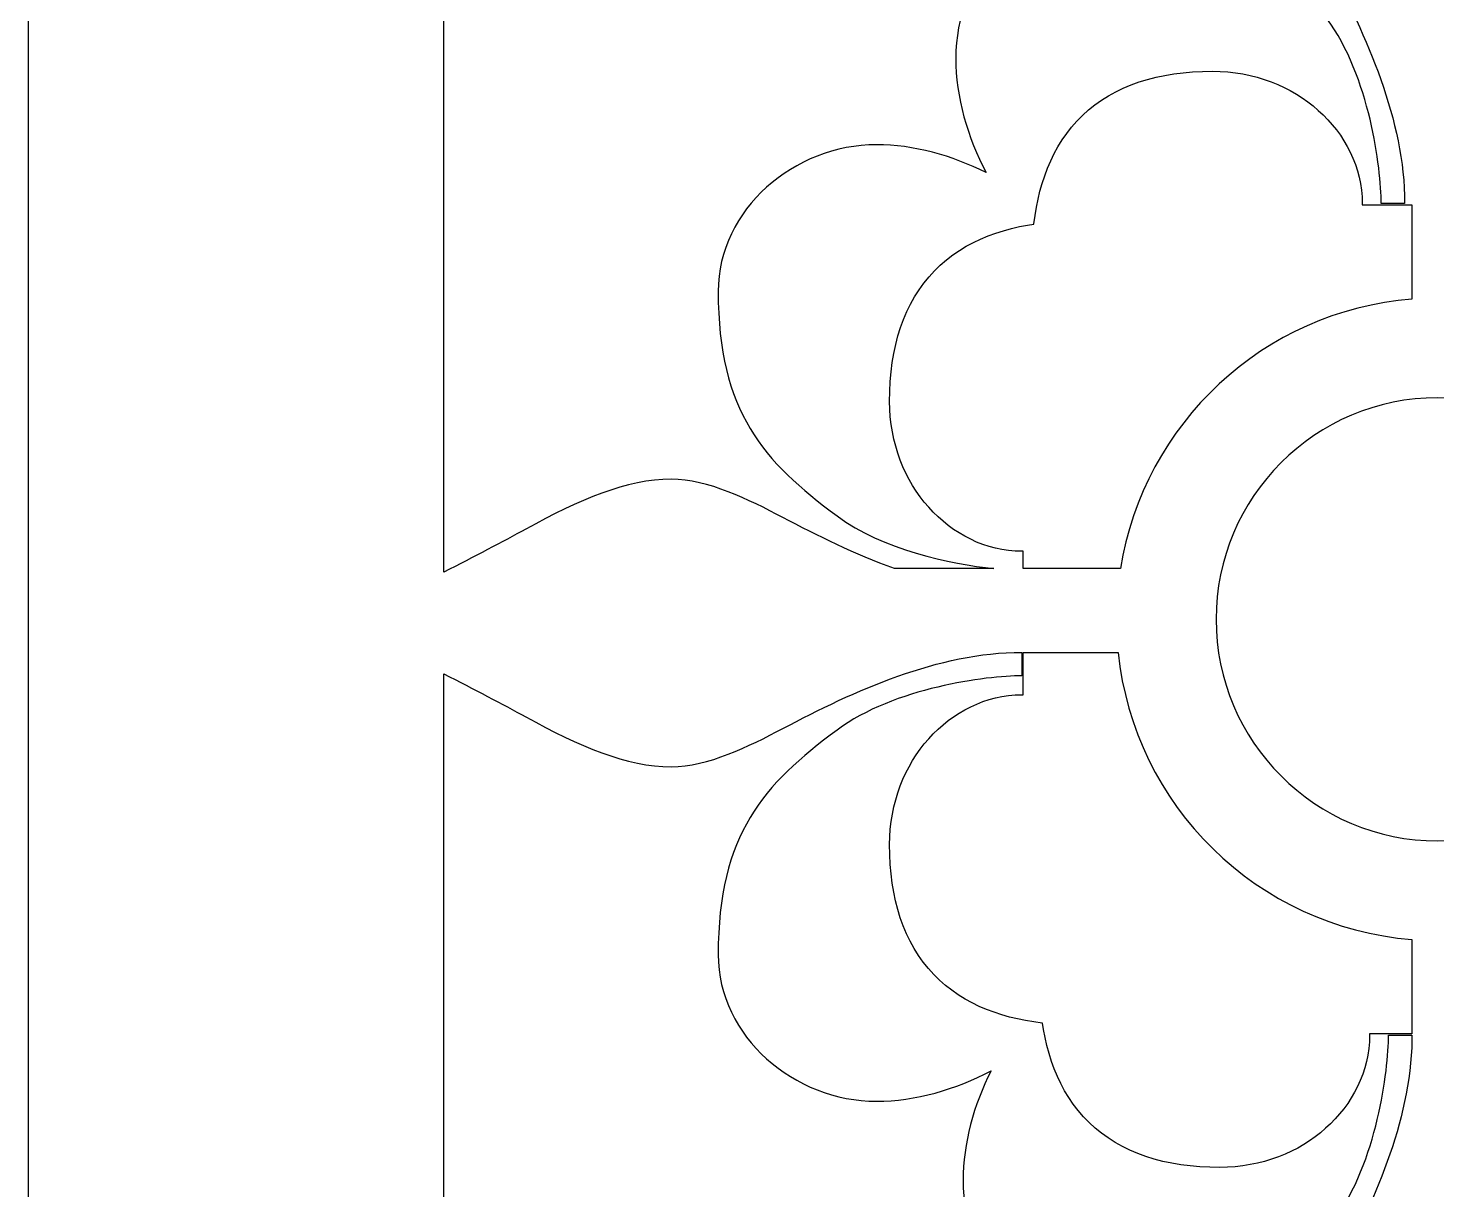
# Model space of a CAD drawing. Header units: centimetres. Extents: x 20.9 to 27, y -2.7 to 9.
# Drawn here: x 20.936 to 21.722, y -1.455 to -0.808 of the extents above; entities that cross this region are included whole.
import ezdxf

# ---------------------------------------------------------------- set-up
doc = ezdxf.new("R2010")
doc.units = ezdxf.units.CM
doc.header["$MEASUREMENT"] = 0
doc.layers.add('layer 1', color=7, linetype='Continuous')

msp = doc.modelspace()

# ---------------------------------------------------------------- linework, layer by layer
at = {"layer": 'layer 1', "color": 250}
for points, knots in [([(20.93631, -2.70131), (20.93631, -2.70131), (20.93631, 9.00077), (20.93631, 9.00077), (20.93631, 9.00077), (20.93631, 9.00077), (26.99977, 9.00077), (26.99977, 9.00077), (26.99977, 9.00077), (26.99977, 9.00077), (26.99977, -2.70131), (26.99977, -2.70131), (26.99977, -2.70131), (26.99977, -2.70131), (20.93631, -2.70131), (20.93631, -2.70131)], [0, 0, 0, 0, 0.2, 0.2, 0.2, 0.2, 0.4, 0.4, 0.4, 0.4, 0.6, 0.6, 0.6, 0.6, 1, 1, 1, 1]), ([(21.65053, -0.66356), (21.64632, -0.65122), (21.64389, -0.6394), (21.64389, -0.62811), (21.64389, -0.62811), (21.64389, -0.60766), (21.65533, -0.58476), (21.66515, -0.56595), (21.66515, -0.56595), (21.68599, -0.52669), (21.70681, -0.48117), (21.70765, -0.4355), (21.70765, -0.4355), (21.70765, -0.4355), (21.70765, -0.43265), (21.70765, -0.43265), (21.70765, -0.43265), (21.70765, -0.43265), (21.69459, -0.43265), (21.69459, -0.43265), (21.69459, -0.43265), (21.69459, -0.45228), (21.68805, -0.50381), (21.66433, -0.53569), (21.66433, -0.53569), (21.63407, -0.57659), (21.60628, -0.60193), (21.5392, -0.60193), (21.5392, -0.60193), (21.4934, -0.60193), (21.45743, -0.55942), (21.45743, -0.51361), (21.45743, -0.51361), (21.45743, -0.49288), (21.46346, -0.47149), (21.47302, -0.45253), (21.47302, -0.45253), (21.45341, -0.46289), (21.43096, -0.46951), (21.40925, -0.46951), (21.40925, -0.46951), (21.36344, -0.46951), (21.32093, -0.43354), (21.32093, -0.38774), (21.32093, -0.38774), (21.32093, -0.32067), (21.34627, -0.29287), (21.38717, -0.26261), (21.38717, -0.26261), (21.41905, -0.2389), (21.47058, -0.23235), (21.49021, -0.23235), (21.49021, -0.23235), (21.49021, -0.23235), (21.49021, -0.21926), (21.49021, -0.21926), (21.49021, -0.21926), (21.44359, -0.21926), (21.39698, -0.24053), (21.35691, -0.2618), (21.35691, -0.2618), (21.3381, -0.27161), (21.3152, -0.28306), (21.29475, -0.28306), (21.29475, -0.28306), (21.27021, -0.28306), (21.24322, -0.27161), (21.21379, -0.25525), (21.21379, -0.25525), (21.20078, -0.24818), (21.18488, -0.23977), (21.16804, -0.2313), (21.16804, -0.2313), (21.16804, -0.2313), (21.16804, -1.11073), (21.16804, -1.11073), (21.16804, -1.11073), (21.18488, -1.10227), (21.20078, -1.09384), (21.21379, -1.08678), (21.21379, -1.08678), (21.24322, -1.07041), (21.27021, -1.05897), (21.29475, -1.05897), (21.29475, -1.05897), (21.3152, -1.05897), (21.3381, -1.07041), (21.35691, -1.08024), (21.35691, -1.08024), (21.37636, -1.09056), (21.39735, -1.10088), (21.41913, -1.10877), (21.41913, -1.10877), (21.41913, -1.10877), (21.47463, -1.10877), (21.47463, -1.10877), (21.47463, -1.10877), (21.45035, -1.10629), (21.41254, -1.09829), (21.38717, -1.07941), (21.38717, -1.07941), (21.34627, -1.04916), (21.32093, -1.02136), (21.32093, -0.95429), (21.32093, -0.95429), (21.32093, -0.90849), (21.36344, -0.87251), (21.40925, -0.87251), (21.40925, -0.87251), (21.42997, -0.87251), (21.45137, -0.87854), (21.47032, -0.8881), (21.47032, -0.8881), (21.45996, -0.86849), (21.45334, -0.84604), (21.45334, -0.82433), (21.45334, -0.82433), (21.45334, -0.77852), (21.48932, -0.73601), (21.53512, -0.73601), (21.53512, -0.73601), (21.60219, -0.73601), (21.62998, -0.76135), (21.66024, -0.80225), (21.66024, -0.80225), (21.68396, -0.83413), (21.69051, -0.88566), (21.69051, -0.90529), (21.69051, -0.90529), (21.69051, -0.90529), (21.70359, -0.90529), (21.70359, -0.90529), (21.70359, -0.90529), (21.70359, -0.85867), (21.68233, -0.81206), (21.66106, -0.77199), (21.66106, -0.77199), (21.65124, -0.75318), (21.6398, -0.73028), (21.6398, -0.70983), (21.6398, -0.70983), (21.6398, -0.69527), (21.64383, -0.67984), (21.65053, -0.66356)], [0, 0, 0, 0, 0.027027, 0.027027, 0.027027, 0.027027, 0.054054, 0.054054, 0.054054, 0.054054, 0.081081, 0.081081, 0.081081, 0.081081, 0.108108, 0.108108, 0.108108, 0.108108, 0.135135, 0.135135, 0.135135, 0.135135, 0.162162, 0.162162, 0.162162, 0.162162, 0.189189, 0.189189, 0.189189, 0.189189, 0.216216, 0.216216, 0.216216, 0.216216, 0.243243, 0.243243, 0.243243, 0.243243, 0.27027, 0.27027, 0.27027, 0.27027, 0.297297, 0.297297, 0.297297, 0.297297, 0.324324, 0.324324, 0.324324, 0.324324, 0.351351, 0.351351, 0.351351, 0.351351, 0.378378, 0.378378, 0.378378, 0.378378, 0.405405, 0.405405, 0.405405, 0.405405, 0.432432, 0.432432, 0.432432, 0.432432, 0.459459, 0.459459, 0.459459, 0.459459, 0.486486, 0.486486, 0.486486, 0.486486, 0.513514, 0.513514, 0.513514, 0.513514, 0.540541, 0.540541, 0.540541, 0.540541, 0.567568, 0.567568, 0.567568, 0.567568, 0.594595, 0.594595, 0.594595, 0.594595, 0.621622, 0.621622, 0.621622, 0.621622, 0.648649, 0.648649, 0.648649, 0.648649, 0.675676, 0.675676, 0.675676, 0.675676, 0.702703, 0.702703, 0.702703, 0.702703, 0.72973, 0.72973, 0.72973, 0.72973, 0.756757, 0.756757, 0.756757, 0.756757, 0.783784, 0.783784, 0.783784, 0.783784, 0.810811, 0.810811, 0.810811, 0.810811, 0.837838, 0.837838, 0.837838, 0.837838, 0.864865, 0.864865, 0.864865, 0.864865, 0.891892, 0.891892, 0.891892, 0.891892, 0.918919, 0.918919, 0.918919, 0.918919, 0.945946, 0.945946, 0.945946, 0.945946, 1, 1, 1, 1]), ([(21.49092, -1.10877), (21.49092, -1.10877), (21.54518, -1.10877), (21.54518, -1.10877), (21.54518, -1.10877), (21.55802, -1.02797), (21.62492, -0.96515), (21.70765, -0.95859), (21.70765, -0.95859), (21.70765, -0.95859), (21.70765, -0.90601), (21.70765, -0.90601), (21.70765, -0.90601), (21.70765, -0.90601), (21.67997, -0.90601), (21.67997, -0.90601), (21.67997, -0.90601), (21.67997, -0.90601), (21.67997, -0.905), (21.67997, -0.905), (21.67997, -0.905), (21.67997, -0.905), (21.67986, -0.90155), (21.67986, -0.90155), (21.67986, -0.90155), (21.67986, -0.90155), (21.67953, -0.89784), (21.67953, -0.89784), (21.67953, -0.89784), (21.67953, -0.89784), (21.67898, -0.89418), (21.67898, -0.89418), (21.67898, -0.89418), (21.67898, -0.89418), (21.67822, -0.89056), (21.67822, -0.89056), (21.67822, -0.89056), (21.67822, -0.89056), (21.67727, -0.88701), (21.67727, -0.88701), (21.67727, -0.88701), (21.67727, -0.88701), (21.67612, -0.88352), (21.67612, -0.88352), (21.67612, -0.88352), (21.67612, -0.88352), (21.67479, -0.8801), (21.67479, -0.8801), (21.67479, -0.8801), (21.67479, -0.8801), (21.67328, -0.87676), (21.67328, -0.87676), (21.67328, -0.87676), (21.67328, -0.87676), (21.67159, -0.8735), (21.67159, -0.8735), (21.67159, -0.8735), (21.67159, -0.8735), (21.66974, -0.87033), (21.66974, -0.87033), (21.66974, -0.87033), (21.66974, -0.87033), (21.66774, -0.86725), (21.66774, -0.86725), (21.66774, -0.86725), (21.66774, -0.86725), (21.66557, -0.86426), (21.66557, -0.86426), (21.66557, -0.86426), (21.66557, -0.86426), (21.66326, -0.86138), (21.66326, -0.86138), (21.66326, -0.86138), (21.66326, -0.86138), (21.6608, -0.8586), (21.6608, -0.8586), (21.6608, -0.8586), (21.6608, -0.8586), (21.6582, -0.85592), (21.6582, -0.85592), (21.6582, -0.85592), (21.6582, -0.85592), (21.65546, -0.85336), (21.65546, -0.85336), (21.65546, -0.85336), (21.65546, -0.85336), (21.65259, -0.85091), (21.65259, -0.85091), (21.65259, -0.85091), (21.65259, -0.85091), (21.64959, -0.84859), (21.64959, -0.84859), (21.64959, -0.84859), (21.64959, -0.84859), (21.64647, -0.84639), (21.64647, -0.84639), (21.64647, -0.84639), (21.64647, -0.84639), (21.64322, -0.84432), (21.64322, -0.84432), (21.64322, -0.84432), (21.64322, -0.84432), (21.63986, -0.84239), (21.63986, -0.84239), (21.63986, -0.84239), (21.63986, -0.84239), (21.63639, -0.8406), (21.63639, -0.8406), (21.63639, -0.8406), (21.63639, -0.8406), (21.63281, -0.83896), (21.63281, -0.83896), (21.63281, -0.83896), (21.63281, -0.83896), (21.62913, -0.83746), (21.62913, -0.83746), (21.62913, -0.83746), (21.62913, -0.83746), (21.62534, -0.83613), (21.62534, -0.83613), (21.62534, -0.83613), (21.62534, -0.83613), (21.62146, -0.83495), (21.62146, -0.83495), (21.62146, -0.83495), (21.62146, -0.83495), (21.61749, -0.83394), (21.61749, -0.83394), (21.61749, -0.83394), (21.61749, -0.83394), (21.61343, -0.8331), (21.61343, -0.8331), (21.61343, -0.8331), (21.61343, -0.8331), (21.60929, -0.83245), (21.60929, -0.83245), (21.60929, -0.83245), (21.60929, -0.83245), (21.60509, -0.83197), (21.60509, -0.83197), (21.60509, -0.83197), (21.60509, -0.83197), (21.60081, -0.83168), (21.60081, -0.83168), (21.60081, -0.83168), (21.60081, -0.83168), (21.59652, -0.83158), (21.59652, -0.83158), (21.59652, -0.83158), (21.59652, -0.83158), (21.59087, -0.83168), (21.59087, -0.83168), (21.59087, -0.83168), (21.59087, -0.83168), (21.58542, -0.83195), (21.58542, -0.83195), (21.58542, -0.83195), (21.58542, -0.83195), (21.58011, -0.8324), (21.58011, -0.8324), (21.58011, -0.8324), (21.58011, -0.8324), (21.57494, -0.83304), (21.57494, -0.83304), (21.57494, -0.83304), (21.57494, -0.83304), (21.5699, -0.83388), (21.5699, -0.83388), (21.5699, -0.83388), (21.5699, -0.83388), (21.56499, -0.8349), (21.56499, -0.8349), (21.56499, -0.8349), (21.56499, -0.8349), (21.56022, -0.83612), (21.56022, -0.83612), (21.56022, -0.83612), (21.56022, -0.83612), (21.55559, -0.83754), (21.55559, -0.83754), (21.55559, -0.83754), (21.55559, -0.83754), (21.55109, -0.83916), (21.55109, -0.83916), (21.55109, -0.83916), (21.55109, -0.83916), (21.54674, -0.84099), (21.54674, -0.84099), (21.54674, -0.84099), (21.54674, -0.84099), (21.54254, -0.84302), (21.54254, -0.84302), (21.54254, -0.84302), (21.54254, -0.84302), (21.5385, -0.84526), (21.5385, -0.84526), (21.5385, -0.84526), (21.5385, -0.84526), (21.53462, -0.8477), (21.53462, -0.8477), (21.53462, -0.8477), (21.53462, -0.8477), (21.53091, -0.85033), (21.53091, -0.85033), (21.53091, -0.85033), (21.53091, -0.85033), (21.52739, -0.85316), (21.52739, -0.85316), (21.52739, -0.85316), (21.52739, -0.85316), (21.52405, -0.85617), (21.52405, -0.85617), (21.52405, -0.85617), (21.52405, -0.85617), (21.52091, -0.85936), (21.52091, -0.85936), (21.52091, -0.85936), (21.52091, -0.85936), (21.51797, -0.86271), (21.51797, -0.86271), (21.51797, -0.86271), (21.51797, -0.86271), (21.51523, -0.86621), (21.51523, -0.86621), (21.51523, -0.86621), (21.51523, -0.86621), (21.51269, -0.86985), (21.51269, -0.86985), (21.51269, -0.86985), (21.51269, -0.86985), (21.51035, -0.87362), (21.51035, -0.87362), (21.51035, -0.87362), (21.51035, -0.87362), (21.50821, -0.87751), (21.50821, -0.87751), (21.50821, -0.87751), (21.50821, -0.87751), (21.50627, -0.88151), (21.50627, -0.88151), (21.50627, -0.88151), (21.50627, -0.88151), (21.50452, -0.8856), (21.50452, -0.8856), (21.50452, -0.8856), (21.50452, -0.8856), (21.50294, -0.88979), (21.50294, -0.88979), (21.50294, -0.88979), (21.50294, -0.88979), (21.50154, -0.89407), (21.50154, -0.89407), (21.50154, -0.89407), (21.50154, -0.89407), (21.50031, -0.89843), (21.50031, -0.89843), (21.50031, -0.89843), (21.50031, -0.89843), (21.49925, -0.90286), (21.49925, -0.90286), (21.49925, -0.90286), (21.49925, -0.90286), (21.49833, -0.90738), (21.49833, -0.90738), (21.49833, -0.90738), (21.49833, -0.90738), (21.49757, -0.91197), (21.49757, -0.91197), (21.49757, -0.91197), (21.49757, -0.91197), (21.49695, -0.91663), (21.49695, -0.91663), (21.49695, -0.91663), (21.49695, -0.91663), (21.49693, -0.91676), (21.49693, -0.91676), (21.49693, -0.91676), (21.49693, -0.91676), (21.49342, -0.91732), (21.49342, -0.91732), (21.49342, -0.91732), (21.49342, -0.91732), (21.48885, -0.9182), (21.48885, -0.9182), (21.48885, -0.9182), (21.48885, -0.9182), (21.48436, -0.91924), (21.48436, -0.91924), (21.48436, -0.91924), (21.48436, -0.91924), (21.47994, -0.92044), (21.47994, -0.92044), (21.47994, -0.92044), (21.47994, -0.92044), (21.47561, -0.92181), (21.47561, -0.92181), (21.47561, -0.92181), (21.47561, -0.92181), (21.47137, -0.92336), (21.47137, -0.92336), (21.47137, -0.92336), (21.47137, -0.92336), (21.46722, -0.92509), (21.46722, -0.92509), (21.46722, -0.92509), (21.46722, -0.92509), (21.46317, -0.92702), (21.46317, -0.92702), (21.46317, -0.92702), (21.46317, -0.92702), (21.45923, -0.92914), (21.45923, -0.92914), (21.45923, -0.92914), (21.45923, -0.92914), (21.45541, -0.93145), (21.45541, -0.93145), (21.45541, -0.93145), (21.45541, -0.93145), (21.45171, -0.93398), (21.45171, -0.93398), (21.45171, -0.93398), (21.45171, -0.93398), (21.44816, -0.93671), (21.44816, -0.93671), (21.44816, -0.93671), (21.44816, -0.93671), (21.44475, -0.93965), (21.44475, -0.93965), (21.44475, -0.93965), (21.44475, -0.93965), (21.44152, -0.94279), (21.44152, -0.94279), (21.44152, -0.94279), (21.44152, -0.94279), (21.43845, -0.94612), (21.43845, -0.94612), (21.43845, -0.94612), (21.43845, -0.94612), (21.43558, -0.94965), (21.43558, -0.94965), (21.43558, -0.94965), (21.43558, -0.94965), (21.43289, -0.95337), (21.43289, -0.95337), (21.43289, -0.95337), (21.43289, -0.95337), (21.43041, -0.95727), (21.43041, -0.95727), (21.43041, -0.95727), (21.43041, -0.95727), (21.42814, -0.96133), (21.42814, -0.96133), (21.42814, -0.96133), (21.42814, -0.96133), (21.42607, -0.96555), (21.42607, -0.96555), (21.42607, -0.96555), (21.42607, -0.96555), (21.42421, -0.96993), (21.42421, -0.96993), (21.42421, -0.96993), (21.42421, -0.96993), (21.42256, -0.97445), (21.42256, -0.97445), (21.42256, -0.97445), (21.42256, -0.97445), (21.42112, -0.97911), (21.42112, -0.97911), (21.42112, -0.97911), (21.42112, -0.97911), (21.41987, -0.98392), (21.41987, -0.98392), (21.41987, -0.98392), (21.41987, -0.98392), (21.41883, -0.98886), (21.41883, -0.98886), (21.41883, -0.98886), (21.41883, -0.98886), (21.41799, -0.99393), (21.41799, -0.99393), (21.41799, -0.99393), (21.41799, -0.99393), (21.41733, -0.99915), (21.41733, -0.99915), (21.41733, -0.99915), (21.41733, -0.99915), (21.41687, -1.0045), (21.41687, -1.0045), (21.41687, -1.0045), (21.41687, -1.0045), (21.41659, -1.00999), (21.41659, -1.00999), (21.41659, -1.00999), (21.41659, -1.00999), (21.4165, -1.01569), (21.4165, -1.01569), (21.4165, -1.01569), (21.4165, -1.01569), (21.4166, -1.01997), (21.4166, -1.01997), (21.4166, -1.01997), (21.4166, -1.01997), (21.41689, -1.02425), (21.41689, -1.02425), (21.41689, -1.02425), (21.41689, -1.02425), (21.41736, -1.02846), (21.41736, -1.02846), (21.41736, -1.02846), (21.41736, -1.02846), (21.41802, -1.0326), (21.41802, -1.0326), (21.41802, -1.0326), (21.41802, -1.0326), (21.41886, -1.03666), (21.41886, -1.03666), (21.41886, -1.03666), (21.41886, -1.03666), (21.41987, -1.04063), (21.41987, -1.04063), (21.41987, -1.04063), (21.41987, -1.04063), (21.42104, -1.04451), (21.42104, -1.04451), (21.42104, -1.04451), (21.42104, -1.04451), (21.42238, -1.0483), (21.42238, -1.0483), (21.42238, -1.0483), (21.42238, -1.0483), (21.42387, -1.05198), (21.42387, -1.05198), (21.42387, -1.05198), (21.42387, -1.05198), (21.42552, -1.05556), (21.42552, -1.05556), (21.42552, -1.05556), (21.42552, -1.05556), (21.42731, -1.05904), (21.42731, -1.05904), (21.42731, -1.05904), (21.42731, -1.05904), (21.42924, -1.0624), (21.42924, -1.0624), (21.42924, -1.0624), (21.42924, -1.0624), (21.43131, -1.06564), (21.43131, -1.06564), (21.43131, -1.06564), (21.43131, -1.06564), (21.43351, -1.06877), (21.43351, -1.06877), (21.43351, -1.06877), (21.43351, -1.06877), (21.43583, -1.07177), (21.43583, -1.07177), (21.43583, -1.07177), (21.43583, -1.07177), (21.43827, -1.07463), (21.43827, -1.07463), (21.43827, -1.07463), (21.43827, -1.07463), (21.44083, -1.07737), (21.44083, -1.07737), (21.44083, -1.07737), (21.44083, -1.07737), (21.44351, -1.07997), (21.44351, -1.07997), (21.44351, -1.07997), (21.44351, -1.07997), (21.44629, -1.08244), (21.44629, -1.08244), (21.44629, -1.08244), (21.44629, -1.08244), (21.44918, -1.08475), (21.44918, -1.08475), (21.44918, -1.08475), (21.44918, -1.08475), (21.45216, -1.08691), (21.45216, -1.08691), (21.45216, -1.08691), (21.45216, -1.08691), (21.45525, -1.08892), (21.45525, -1.08892), (21.45525, -1.08892), (21.45525, -1.08892), (21.45842, -1.09077), (21.45842, -1.09077), (21.45842, -1.09077), (21.45842, -1.09077), (21.46168, -1.09246), (21.46168, -1.09246), (21.46168, -1.09246), (21.46168, -1.09246), (21.46501, -1.09397), (21.46501, -1.09397), (21.46501, -1.09397), (21.46501, -1.09397), (21.46843, -1.0953), (21.46843, -1.0953), (21.46843, -1.0953), (21.46843, -1.0953), (21.47192, -1.09645), (21.47192, -1.09645), (21.47192, -1.09645), (21.47192, -1.09645), (21.47548, -1.0974), (21.47548, -1.0974), (21.47548, -1.0974), (21.47548, -1.0974), (21.4791, -1.09816), (21.4791, -1.09816), (21.4791, -1.09816), (21.4791, -1.09816), (21.48276, -1.09871), (21.48276, -1.09871), (21.48276, -1.09871), (21.48276, -1.09871), (21.48647, -1.09904), (21.48647, -1.09904), (21.48647, -1.09904), (21.48647, -1.09904), (21.48993, -1.09914), (21.48993, -1.09914), (21.48993, -1.09914), (21.48993, -1.09914), (21.49092, -1.09914), (21.49092, -1.09914), (21.49092, -1.09914), (21.49092, -1.09914), (21.49092, -1.10877), (21.49092, -1.10877)], [0, 0, 0, 0, 0.007463, 0.007463, 0.007463, 0.007463, 0.014925, 0.014925, 0.014925, 0.014925, 0.022388, 0.022388, 0.022388, 0.022388, 0.029851, 0.029851, 0.029851, 0.029851, 0.037313, 0.037313, 0.037313, 0.037313, 0.044776, 0.044776, 0.044776, 0.044776, 0.052239, 0.052239, 0.052239, 0.052239, 0.059701, 0.059701, 0.059701, 0.059701, 0.067164, 0.067164, 0.067164, 0.067164, 0.074627, 0.074627, 0.074627, 0.074627, 0.08209, 0.08209, 0.08209, 0.08209, 0.089552, 0.089552, 0.089552, 0.089552, 0.097015, 0.097015, 0.097015, 0.097015, 0.104478, 0.104478, 0.104478, 0.104478, 0.11194, 0.11194, 0.11194, 0.11194, 0.119403, 0.119403, 0.119403, 0.119403, 0.126866, 0.126866, 0.126866, 0.126866, 0.134328, 0.134328, 0.134328, 0.134328, 0.141791, 0.141791, 0.141791, 0.141791, 0.149254, 0.149254, 0.149254, 0.149254, 0.156716, 0.156716, 0.156716, 0.156716, 0.164179, 0.164179, 0.164179, 0.164179, 0.171642, 0.171642, 0.171642, 0.171642, 0.179104, 0.179104, 0.179104, 0.179104, 0.186567, 0.186567, 0.186567, 0.186567, 0.19403, 0.19403, 0.19403, 0.19403, 0.201493, 0.201493, 0.201493, 0.201493, 0.208955, 0.208955, 0.208955, 0.208955, 0.216418, 0.216418, 0.216418, 0.216418, 0.223881, 0.223881, 0.223881, 0.223881, 0.231343, 0.231343, 0.231343, 0.231343, 0.238806, 0.238806, 0.238806, 0.238806, 0.246269, 0.246269, 0.246269, 0.246269, 0.253731, 0.253731, 0.253731, 0.253731, 0.261194, 0.261194, 0.261194, 0.261194, 0.268657, 0.268657, 0.268657, 0.268657, 0.276119, 0.276119, 0.276119, 0.276119, 0.283582, 0.283582, 0.283582, 0.283582, 0.291045, 0.291045, 0.291045, 0.291045, 0.298507, 0.298507, 0.298507, 0.298507, 0.30597, 0.30597, 0.30597, 0.30597, 0.313433, 0.313433, 0.313433, 0.313433, 0.320896, 0.320896, 0.320896, 0.320896, 0.328358, 0.328358, 0.328358, 0.328358, 0.335821, 0.335821, 0.335821, 0.335821, 0.343284, 0.343284, 0.343284, 0.343284, 0.350746, 0.350746, 0.350746, 0.350746, 0.358209, 0.358209, 0.358209, 0.358209, 0.365672, 0.365672, 0.365672, 0.365672, 0.373134, 0.373134, 0.373134, 0.373134, 0.380597, 0.380597, 0.380597, 0.380597, 0.38806, 0.38806, 0.38806, 0.38806, 0.395522, 0.395522, 0.395522, 0.395522, 0.402985, 0.402985, 0.402985, 0.402985, 0.410448, 0.410448, 0.410448, 0.410448, 0.41791, 0.41791, 0.41791, 0.41791, 0.425373, 0.425373, 0.425373, 0.425373, 0.432836, 0.432836, 0.432836, 0.432836, 0.440299, 0.440299, 0.440299, 0.440299, 0.447761, 0.447761, 0.447761, 0.447761, 0.455224, 0.455224, 0.455224, 0.455224, 0.462687, 0.462687, 0.462687, 0.462687, 0.470149, 0.470149, 0.470149, 0.470149, 0.477612, 0.477612, 0.477612, 0.477612, 0.485075, 0.485075, 0.485075, 0.485075, 0.492537, 0.492537, 0.492537, 0.492537, 0.5, 0.5, 0.5, 0.5, 0.507463, 0.507463, 0.507463, 0.507463, 0.514925, 0.514925, 0.514925, 0.514925, 0.522388, 0.522388, 0.522388, 0.522388, 0.529851, 0.529851, 0.529851, 0.529851, 0.537313, 0.537313, 0.537313, 0.537313, 0.544776, 0.544776, 0.544776, 0.544776, 0.552239, 0.552239, 0.552239, 0.552239, 0.559701, 0.559701, 0.559701, 0.559701, 0.567164, 0.567164, 0.567164, 0.567164, 0.574627, 0.574627, 0.574627, 0.574627, 0.58209, 0.58209, 0.58209, 0.58209, 0.589552, 0.589552, 0.589552, 0.589552, 0.597015, 0.597015, 0.597015, 0.597015, 0.604478, 0.604478, 0.604478, 0.604478, 0.61194, 0.61194, 0.61194, 0.61194, 0.619403, 0.619403, 0.619403, 0.619403, 0.626866, 0.626866, 0.626866, 0.626866, 0.634328, 0.634328, 0.634328, 0.634328, 0.641791, 0.641791, 0.641791, 0.641791, 0.649254, 0.649254, 0.649254, 0.649254, 0.656716, 0.656716, 0.656716, 0.656716, 0.664179, 0.664179, 0.664179, 0.664179, 0.671642, 0.671642, 0.671642, 0.671642, 0.679104, 0.679104, 0.679104, 0.679104, 0.686567, 0.686567, 0.686567, 0.686567, 0.69403, 0.69403, 0.69403, 0.69403, 0.701493, 0.701493, 0.701493, 0.701493, 0.708955, 0.708955, 0.708955, 0.708955, 0.716418, 0.716418, 0.716418, 0.716418, 0.723881, 0.723881, 0.723881, 0.723881, 0.731343, 0.731343, 0.731343, 0.731343, 0.738806, 0.738806, 0.738806, 0.738806, 0.746269, 0.746269, 0.746269, 0.746269, 0.753731, 0.753731, 0.753731, 0.753731, 0.761194, 0.761194, 0.761194, 0.761194, 0.768657, 0.768657, 0.768657, 0.768657, 0.776119, 0.776119, 0.776119, 0.776119, 0.783582, 0.783582, 0.783582, 0.783582, 0.791045, 0.791045, 0.791045, 0.791045, 0.798507, 0.798507, 0.798507, 0.798507, 0.80597, 0.80597, 0.80597, 0.80597, 0.813433, 0.813433, 0.813433, 0.813433, 0.820896, 0.820896, 0.820896, 0.820896, 0.828358, 0.828358, 0.828358, 0.828358, 0.835821, 0.835821, 0.835821, 0.835821, 0.843284, 0.843284, 0.843284, 0.843284, 0.850746, 0.850746, 0.850746, 0.850746, 0.858209, 0.858209, 0.858209, 0.858209, 0.865672, 0.865672, 0.865672, 0.865672, 0.873134, 0.873134, 0.873134, 0.873134, 0.880597, 0.880597, 0.880597, 0.880597, 0.88806, 0.88806, 0.88806, 0.88806, 0.895522, 0.895522, 0.895522, 0.895522, 0.902985, 0.902985, 0.902985, 0.902985, 0.910448, 0.910448, 0.910448, 0.910448, 0.91791, 0.91791, 0.91791, 0.91791, 0.925373, 0.925373, 0.925373, 0.925373, 0.932836, 0.932836, 0.932836, 0.932836, 0.940299, 0.940299, 0.940299, 0.940299, 0.947761, 0.947761, 0.947761, 0.947761, 0.955224, 0.955224, 0.955224, 0.955224, 0.962687, 0.962687, 0.962687, 0.962687, 0.970149, 0.970149, 0.970149, 0.970149, 0.977612, 0.977612, 0.977612, 0.977612, 0.985075, 0.985075, 0.985075, 0.985075, 1, 1, 1, 1]), ([(21.59848, -1.13707), (21.59848, -1.06887), (21.65379, -1.01356), (21.72199, -1.01356), (21.72199, -1.01356), (21.79019, -1.01356), (21.8455, -1.06887), (21.8455, -1.13707), (21.8455, -1.13707), (21.8455, -1.20527), (21.79019, -1.26058), (21.72199, -1.26058), (21.72199, -1.26058), (21.65379, -1.26058), (21.59848, -1.20527), (21.59848, -1.13707)], [0, 0, 0, 0, 0.2, 0.2, 0.2, 0.2, 0.4, 0.4, 0.4, 0.4, 0.6, 0.6, 0.6, 0.6, 1, 1, 1, 1]), ([(21.65053, -1.59976), (21.64632, -1.58743), (21.64389, -1.57561), (21.64389, -1.56431), (21.64389, -1.56431), (21.64389, -1.54387), (21.65533, -1.52097), (21.66515, -1.50215), (21.66515, -1.50215), (21.68599, -1.4629), (21.70681, -1.41738), (21.70765, -1.3717), (21.70765, -1.3717), (21.70765, -1.3717), (21.70765, -1.36885), (21.70765, -1.36885), (21.70765, -1.36885), (21.70765, -1.36885), (21.69459, -1.36885), (21.69459, -1.36885), (21.69459, -1.36885), (21.69459, -1.38849), (21.68805, -1.44001), (21.66433, -1.4719), (21.66433, -1.4719), (21.63407, -1.5128), (21.60628, -1.53814), (21.5392, -1.53814), (21.5392, -1.53814), (21.4934, -1.53814), (21.45743, -1.49563), (21.45743, -1.44981), (21.45743, -1.44981), (21.45743, -1.42909), (21.46346, -1.40769), (21.47302, -1.38874), (21.47302, -1.38874), (21.45341, -1.3991), (21.43096, -1.40572), (21.40925, -1.40572), (21.40925, -1.40572), (21.36344, -1.40572), (21.32093, -1.36974), (21.32093, -1.32395), (21.32093, -1.32395), (21.32093, -1.25687), (21.34627, -1.22908), (21.38717, -1.19882), (21.38717, -1.19882), (21.41905, -1.1751), (21.47058, -1.16856), (21.49021, -1.16856), (21.49021, -1.16856), (21.49021, -1.16856), (21.49021, -1.15547), (21.49021, -1.15547), (21.49021, -1.15547), (21.44359, -1.15547), (21.39698, -1.17674), (21.35691, -1.198), (21.35691, -1.198), (21.3381, -1.20782), (21.3152, -1.21926), (21.29475, -1.21926), (21.29475, -1.21926), (21.27021, -1.21926), (21.24322, -1.20782), (21.21379, -1.19145), (21.21379, -1.19145), (21.20078, -1.18439), (21.18488, -1.17597), (21.16804, -1.16751), (21.16804, -1.16751), (21.16804, -1.16751), (21.16804, -2.04694), (21.16804, -2.04694), (21.16804, -2.04694), (21.18488, -2.03847), (21.20078, -2.03005), (21.21379, -2.02298), (21.21379, -2.02298), (21.24322, -2.00662), (21.27021, -1.99518), (21.29475, -1.99518), (21.29475, -1.99518), (21.3152, -1.99518), (21.3381, -2.00662), (21.35691, -2.01644), (21.35691, -2.01644), (21.37636, -2.02677), (21.39735, -2.03709), (21.41913, -2.04497), (21.41913, -2.04497), (21.41913, -2.04497), (21.47463, -2.04497), (21.47463, -2.04497), (21.47463, -2.04497), (21.45035, -2.04249), (21.41254, -2.03449), (21.38717, -2.01562), (21.38717, -2.01562), (21.34627, -1.98536), (21.32093, -1.95757), (21.32093, -1.89049), (21.32093, -1.89049), (21.32093, -1.84469), (21.36344, -1.80872), (21.40925, -1.80872), (21.40925, -1.80872), (21.42997, -1.80872), (21.45137, -1.81475), (21.47032, -1.82431), (21.47032, -1.82431), (21.45996, -1.8047), (21.45334, -1.78225), (21.45334, -1.76054), (21.45334, -1.76054), (21.45334, -1.71473), (21.48932, -1.67221), (21.53512, -1.67221), (21.53512, -1.67221), (21.60219, -1.67221), (21.62998, -1.69756), (21.66024, -1.73845), (21.66024, -1.73845), (21.68396, -1.77034), (21.69051, -1.82187), (21.69051, -1.8415), (21.69051, -1.8415), (21.69051, -1.8415), (21.70359, -1.8415), (21.70359, -1.8415), (21.70359, -1.8415), (21.70359, -1.79487), (21.68233, -1.74827), (21.66106, -1.7082), (21.66106, -1.7082), (21.65124, -1.68939), (21.6398, -1.66649), (21.6398, -1.64604), (21.6398, -1.64604), (21.6398, -1.63147), (21.64383, -1.61605), (21.65053, -1.59976)], [0, 0, 0, 0, 0.027027, 0.027027, 0.027027, 0.027027, 0.054054, 0.054054, 0.054054, 0.054054, 0.081081, 0.081081, 0.081081, 0.081081, 0.108108, 0.108108, 0.108108, 0.108108, 0.135135, 0.135135, 0.135135, 0.135135, 0.162162, 0.162162, 0.162162, 0.162162, 0.189189, 0.189189, 0.189189, 0.189189, 0.216216, 0.216216, 0.216216, 0.216216, 0.243243, 0.243243, 0.243243, 0.243243, 0.27027, 0.27027, 0.27027, 0.27027, 0.297297, 0.297297, 0.297297, 0.297297, 0.324324, 0.324324, 0.324324, 0.324324, 0.351351, 0.351351, 0.351351, 0.351351, 0.378378, 0.378378, 0.378378, 0.378378, 0.405405, 0.405405, 0.405405, 0.405405, 0.432432, 0.432432, 0.432432, 0.432432, 0.459459, 0.459459, 0.459459, 0.459459, 0.486486, 0.486486, 0.486486, 0.486486, 0.513514, 0.513514, 0.513514, 0.513514, 0.540541, 0.540541, 0.540541, 0.540541, 0.567568, 0.567568, 0.567568, 0.567568, 0.594595, 0.594595, 0.594595, 0.594595, 0.621622, 0.621622, 0.621622, 0.621622, 0.648649, 0.648649, 0.648649, 0.648649, 0.675676, 0.675676, 0.675676, 0.675676, 0.702703, 0.702703, 0.702703, 0.702703, 0.72973, 0.72973, 0.72973, 0.72973, 0.756757, 0.756757, 0.756757, 0.756757, 0.783784, 0.783784, 0.783784, 0.783784, 0.810811, 0.810811, 0.810811, 0.810811, 0.837838, 0.837838, 0.837838, 0.837838, 0.864865, 0.864865, 0.864865, 0.864865, 0.891892, 0.891892, 0.891892, 0.891892, 0.918919, 0.918919, 0.918919, 0.918919, 0.945946, 0.945946, 0.945946, 0.945946, 1, 1, 1, 1]), ([(21.54388, -1.15547), (21.54388, -1.15547), (21.49092, -1.15547), (21.49092, -1.15547), (21.49092, -1.15547), (21.49092, -1.15547), (21.49092, -1.1791), (21.49092, -1.1791), (21.49092, -1.1791), (21.49092, -1.1791), (21.48992, -1.1791), (21.48992, -1.1791), (21.48992, -1.1791), (21.48992, -1.1791), (21.48647, -1.1792), (21.48647, -1.1792), (21.48647, -1.1792), (21.48647, -1.1792), (21.48276, -1.17954), (21.48276, -1.17954), (21.48276, -1.17954), (21.48276, -1.17954), (21.4791, -1.18009), (21.4791, -1.18009), (21.4791, -1.18009), (21.4791, -1.18009), (21.47548, -1.18084), (21.47548, -1.18084), (21.47548, -1.18084), (21.47548, -1.18084), (21.47192, -1.1818), (21.47192, -1.1818), (21.47192, -1.1818), (21.47192, -1.1818), (21.46843, -1.18294), (21.46843, -1.18294), (21.46843, -1.18294), (21.46843, -1.18294), (21.46502, -1.18427), (21.46502, -1.18427), (21.46502, -1.18427), (21.46502, -1.18427), (21.46168, -1.18578), (21.46168, -1.18578), (21.46168, -1.18578), (21.46168, -1.18578), (21.45841, -1.18747), (21.45841, -1.18747), (21.45841, -1.18747), (21.45841, -1.18747), (21.45525, -1.18932), (21.45525, -1.18932), (21.45525, -1.18932), (21.45525, -1.18932), (21.45216, -1.19133), (21.45216, -1.19133), (21.45216, -1.19133), (21.45216, -1.19133), (21.44918, -1.19349), (21.44918, -1.19349), (21.44918, -1.19349), (21.44918, -1.19349), (21.44629, -1.1958), (21.44629, -1.1958), (21.44629, -1.1958), (21.44629, -1.1958), (21.44351, -1.19826), (21.44351, -1.19826), (21.44351, -1.19826), (21.44351, -1.19826), (21.44083, -1.20087), (21.44083, -1.20087), (21.44083, -1.20087), (21.44083, -1.20087), (21.43827, -1.2036), (21.43827, -1.2036), (21.43827, -1.2036), (21.43827, -1.2036), (21.43583, -1.20647), (21.43583, -1.20647), (21.43583, -1.20647), (21.43583, -1.20647), (21.43351, -1.20947), (21.43351, -1.20947), (21.43351, -1.20947), (21.43351, -1.20947), (21.43131, -1.21259), (21.43131, -1.21259), (21.43131, -1.21259), (21.43131, -1.21259), (21.42924, -1.21584), (21.42924, -1.21584), (21.42924, -1.21584), (21.42924, -1.21584), (21.42731, -1.2192), (21.42731, -1.2192), (21.42731, -1.2192), (21.42731, -1.2192), (21.42552, -1.22267), (21.42552, -1.22267), (21.42552, -1.22267), (21.42552, -1.22267), (21.42387, -1.22625), (21.42387, -1.22625), (21.42387, -1.22625), (21.42387, -1.22625), (21.42238, -1.22994), (21.42238, -1.22994), (21.42238, -1.22994), (21.42238, -1.22994), (21.42104, -1.23372), (21.42104, -1.23372), (21.42104, -1.23372), (21.42104, -1.23372), (21.41987, -1.2376), (21.41987, -1.2376), (21.41987, -1.2376), (21.41987, -1.2376), (21.41886, -1.24158), (21.41886, -1.24158), (21.41886, -1.24158), (21.41886, -1.24158), (21.41802, -1.24563), (21.41802, -1.24563), (21.41802, -1.24563), (21.41802, -1.24563), (21.41736, -1.24977), (21.41736, -1.24977), (21.41736, -1.24977), (21.41736, -1.24977), (21.41689, -1.25398), (21.41689, -1.25398), (21.41689, -1.25398), (21.41689, -1.25398), (21.4166, -1.25826), (21.4166, -1.25826), (21.4166, -1.25826), (21.4166, -1.25826), (21.4165, -1.26254), (21.4165, -1.26254), (21.4165, -1.26254), (21.4165, -1.26254), (21.41659, -1.26819), (21.41659, -1.26819), (21.41659, -1.26819), (21.41659, -1.26819), (21.41686, -1.27364), (21.41686, -1.27364), (21.41686, -1.27364), (21.41686, -1.27364), (21.41732, -1.27895), (21.41732, -1.27895), (21.41732, -1.27895), (21.41732, -1.27895), (21.41796, -1.28412), (21.41796, -1.28412), (21.41796, -1.28412), (21.41796, -1.28412), (21.41879, -1.28916), (21.41879, -1.28916), (21.41879, -1.28916), (21.41879, -1.28916), (21.41982, -1.29407), (21.41982, -1.29407), (21.41982, -1.29407), (21.41982, -1.29407), (21.42104, -1.29884), (21.42104, -1.29884), (21.42104, -1.29884), (21.42104, -1.29884), (21.42246, -1.30347), (21.42246, -1.30347), (21.42246, -1.30347), (21.42246, -1.30347), (21.42408, -1.30797), (21.42408, -1.30797), (21.42408, -1.30797), (21.42408, -1.30797), (21.42591, -1.31232), (21.42591, -1.31232), (21.42591, -1.31232), (21.42591, -1.31232), (21.42794, -1.31652), (21.42794, -1.31652), (21.42794, -1.31652), (21.42794, -1.31652), (21.43017, -1.32057), (21.43017, -1.32057), (21.43017, -1.32057), (21.43017, -1.32057), (21.43261, -1.32444), (21.43261, -1.32444), (21.43261, -1.32444), (21.43261, -1.32444), (21.43525, -1.32815), (21.43525, -1.32815), (21.43525, -1.32815), (21.43525, -1.32815), (21.43808, -1.33168), (21.43808, -1.33168), (21.43808, -1.33168), (21.43808, -1.33168), (21.44109, -1.33501), (21.44109, -1.33501), (21.44109, -1.33501), (21.44109, -1.33501), (21.44427, -1.33815), (21.44427, -1.33815), (21.44427, -1.33815), (21.44427, -1.33815), (21.44762, -1.34109), (21.44762, -1.34109), (21.44762, -1.34109), (21.44762, -1.34109), (21.45113, -1.34384), (21.45113, -1.34384), (21.45113, -1.34384), (21.45113, -1.34384), (21.45477, -1.34637), (21.45477, -1.34637), (21.45477, -1.34637), (21.45477, -1.34637), (21.45853, -1.34871), (21.45853, -1.34871), (21.45853, -1.34871), (21.45853, -1.34871), (21.46242, -1.35085), (21.46242, -1.35085), (21.46242, -1.35085), (21.46242, -1.35085), (21.46642, -1.35279), (21.46642, -1.35279), (21.46642, -1.35279), (21.46642, -1.35279), (21.47052, -1.35454), (21.47052, -1.35454), (21.47052, -1.35454), (21.47052, -1.35454), (21.4747, -1.35612), (21.4747, -1.35612), (21.4747, -1.35612), (21.4747, -1.35612), (21.47898, -1.35752), (21.47898, -1.35752), (21.47898, -1.35752), (21.47898, -1.35752), (21.48334, -1.35875), (21.48334, -1.35875), (21.48334, -1.35875), (21.48334, -1.35875), (21.48778, -1.35981), (21.48778, -1.35981), (21.48778, -1.35981), (21.48778, -1.35981), (21.49229, -1.36073), (21.49229, -1.36073), (21.49229, -1.36073), (21.49229, -1.36073), (21.49688, -1.36149), (21.49688, -1.36149), (21.49688, -1.36149), (21.49688, -1.36149), (21.50154, -1.36211), (21.50154, -1.36211), (21.50154, -1.36211), (21.50154, -1.36211), (21.50168, -1.36213), (21.50168, -1.36213), (21.50168, -1.36213), (21.50168, -1.36213), (21.50223, -1.36564), (21.50223, -1.36564), (21.50223, -1.36564), (21.50223, -1.36564), (21.50311, -1.37021), (21.50311, -1.37021), (21.50311, -1.37021), (21.50311, -1.37021), (21.50415, -1.37471), (21.50415, -1.37471), (21.50415, -1.37471), (21.50415, -1.37471), (21.50536, -1.37912), (21.50536, -1.37912), (21.50536, -1.37912), (21.50536, -1.37912), (21.50673, -1.38345), (21.50673, -1.38345), (21.50673, -1.38345), (21.50673, -1.38345), (21.50828, -1.38769), (21.50828, -1.38769), (21.50828, -1.38769), (21.50828, -1.38769), (21.51001, -1.39184), (21.51001, -1.39184), (21.51001, -1.39184), (21.51001, -1.39184), (21.51193, -1.39589), (21.51193, -1.39589), (21.51193, -1.39589), (21.51193, -1.39589), (21.51405, -1.39983), (21.51405, -1.39983), (21.51405, -1.39983), (21.51405, -1.39983), (21.51637, -1.40366), (21.51637, -1.40366), (21.51637, -1.40366), (21.51637, -1.40366), (21.51889, -1.40735), (21.51889, -1.40735), (21.51889, -1.40735), (21.51889, -1.40735), (21.52163, -1.41091), (21.52163, -1.41091), (21.52163, -1.41091), (21.52163, -1.41091), (21.52456, -1.41431), (21.52456, -1.41431), (21.52456, -1.41431), (21.52456, -1.41431), (21.5277, -1.41755), (21.5277, -1.41755), (21.5277, -1.41755), (21.5277, -1.41755), (21.53104, -1.42061), (21.53104, -1.42061), (21.53104, -1.42061), (21.53104, -1.42061), (21.53457, -1.42348), (21.53457, -1.42348), (21.53457, -1.42348), (21.53457, -1.42348), (21.53829, -1.42617), (21.53829, -1.42617), (21.53829, -1.42617), (21.53829, -1.42617), (21.54218, -1.42865), (21.54218, -1.42865), (21.54218, -1.42865), (21.54218, -1.42865), (21.54624, -1.43092), (21.54624, -1.43092), (21.54624, -1.43092), (21.54624, -1.43092), (21.55047, -1.43299), (21.55047, -1.43299), (21.55047, -1.43299), (21.55047, -1.43299), (21.55484, -1.43485), (21.55484, -1.43485), (21.55484, -1.43485), (21.55484, -1.43485), (21.55937, -1.4365), (21.55937, -1.4365), (21.55937, -1.4365), (21.55937, -1.4365), (21.56403, -1.43795), (21.56403, -1.43795), (21.56403, -1.43795), (21.56403, -1.43795), (21.56883, -1.43919), (21.56883, -1.43919), (21.56883, -1.43919), (21.56883, -1.43919), (21.57377, -1.44023), (21.57377, -1.44023), (21.57377, -1.44023), (21.57377, -1.44023), (21.57885, -1.44108), (21.57885, -1.44108), (21.57885, -1.44108), (21.57885, -1.44108), (21.58406, -1.44173), (21.58406, -1.44173), (21.58406, -1.44173), (21.58406, -1.44173), (21.58942, -1.44219), (21.58942, -1.44219), (21.58942, -1.44219), (21.58942, -1.44219), (21.59491, -1.44247), (21.59491, -1.44247), (21.59491, -1.44247), (21.59491, -1.44247), (21.60061, -1.44256), (21.60061, -1.44256), (21.60061, -1.44256), (21.60061, -1.44256), (21.60489, -1.44247), (21.60489, -1.44247), (21.60489, -1.44247), (21.60489, -1.44247), (21.60917, -1.44218), (21.60917, -1.44218), (21.60917, -1.44218), (21.60917, -1.44218), (21.61338, -1.4417), (21.61338, -1.4417), (21.61338, -1.4417), (21.61338, -1.4417), (21.61752, -1.44104), (21.61752, -1.44104), (21.61752, -1.44104), (21.61752, -1.44104), (21.62157, -1.44021), (21.62157, -1.44021), (21.62157, -1.44021), (21.62157, -1.44021), (21.62555, -1.4392), (21.62555, -1.4392), (21.62555, -1.4392), (21.62555, -1.4392), (21.62943, -1.43802), (21.62943, -1.43802), (21.62943, -1.43802), (21.62943, -1.43802), (21.63322, -1.43668), (21.63322, -1.43668), (21.63322, -1.43668), (21.63322, -1.43668), (21.6369, -1.43519), (21.6369, -1.43519), (21.6369, -1.43519), (21.6369, -1.43519), (21.64048, -1.43355), (21.64048, -1.43355), (21.64048, -1.43355), (21.64048, -1.43355), (21.64395, -1.43176), (21.64395, -1.43176), (21.64395, -1.43176), (21.64395, -1.43176), (21.64731, -1.42982), (21.64731, -1.42982), (21.64731, -1.42982), (21.64731, -1.42982), (21.65056, -1.42776), (21.65056, -1.42776), (21.65056, -1.42776), (21.65056, -1.42776), (21.65368, -1.42556), (21.65368, -1.42556), (21.65368, -1.42556), (21.65368, -1.42556), (21.65668, -1.42323), (21.65668, -1.42323), (21.65668, -1.42323), (21.65668, -1.42323), (21.65955, -1.42079), (21.65955, -1.42079), (21.65955, -1.42079), (21.65955, -1.42079), (21.66229, -1.41823), (21.66229, -1.41823), (21.66229, -1.41823), (21.66229, -1.41823), (21.66489, -1.41555), (21.66489, -1.41555), (21.66489, -1.41555), (21.66489, -1.41555), (21.66735, -1.41277), (21.66735, -1.41277), (21.66735, -1.41277), (21.66735, -1.41277), (21.66967, -1.40989), (21.66967, -1.40989), (21.66967, -1.40989), (21.66967, -1.40989), (21.67183, -1.4069), (21.67183, -1.4069), (21.67183, -1.4069), (21.67183, -1.4069), (21.67384, -1.40382), (21.67384, -1.40382), (21.67384, -1.40382), (21.67384, -1.40382), (21.67569, -1.40065), (21.67569, -1.40065), (21.67569, -1.40065), (21.67569, -1.40065), (21.67737, -1.39739), (21.67737, -1.39739), (21.67737, -1.39739), (21.67737, -1.39739), (21.67888, -1.39405), (21.67888, -1.39405), (21.67888, -1.39405), (21.67888, -1.39405), (21.68022, -1.39063), (21.68022, -1.39063), (21.68022, -1.39063), (21.68022, -1.39063), (21.68136, -1.38714), (21.68136, -1.38714), (21.68136, -1.38714), (21.68136, -1.38714), (21.68232, -1.38358), (21.68232, -1.38358), (21.68232, -1.38358), (21.68232, -1.38358), (21.68307, -1.37997), (21.68307, -1.37997), (21.68307, -1.37997), (21.68307, -1.37997), (21.68362, -1.3763), (21.68362, -1.3763), (21.68362, -1.3763), (21.68362, -1.3763), (21.68396, -1.3726), (21.68396, -1.3726), (21.68396, -1.3726), (21.68396, -1.3726), (21.68406, -1.36914), (21.68406, -1.36914), (21.68406, -1.36914), (21.68406, -1.36914), (21.68406, -1.36814), (21.68406, -1.36814), (21.68406, -1.36814), (21.68406, -1.36814), (21.70765, -1.36814), (21.70765, -1.36814), (21.70765, -1.36814), (21.70765, -1.36814), (21.70765, -1.31555), (21.70765, -1.31555), (21.70765, -1.31555), (21.62157, -1.30873), (21.55262, -1.241), (21.54388, -1.15547)], [0, 0, 0, 0, 0.007463, 0.007463, 0.007463, 0.007463, 0.014925, 0.014925, 0.014925, 0.014925, 0.022388, 0.022388, 0.022388, 0.022388, 0.029851, 0.029851, 0.029851, 0.029851, 0.037313, 0.037313, 0.037313, 0.037313, 0.044776, 0.044776, 0.044776, 0.044776, 0.052239, 0.052239, 0.052239, 0.052239, 0.059701, 0.059701, 0.059701, 0.059701, 0.067164, 0.067164, 0.067164, 0.067164, 0.074627, 0.074627, 0.074627, 0.074627, 0.08209, 0.08209, 0.08209, 0.08209, 0.089552, 0.089552, 0.089552, 0.089552, 0.097015, 0.097015, 0.097015, 0.097015, 0.104478, 0.104478, 0.104478, 0.104478, 0.11194, 0.11194, 0.11194, 0.11194, 0.119403, 0.119403, 0.119403, 0.119403, 0.126866, 0.126866, 0.126866, 0.126866, 0.134328, 0.134328, 0.134328, 0.134328, 0.141791, 0.141791, 0.141791, 0.141791, 0.149254, 0.149254, 0.149254, 0.149254, 0.156716, 0.156716, 0.156716, 0.156716, 0.164179, 0.164179, 0.164179, 0.164179, 0.171642, 0.171642, 0.171642, 0.171642, 0.179104, 0.179104, 0.179104, 0.179104, 0.186567, 0.186567, 0.186567, 0.186567, 0.19403, 0.19403, 0.19403, 0.19403, 0.201493, 0.201493, 0.201493, 0.201493, 0.208955, 0.208955, 0.208955, 0.208955, 0.216418, 0.216418, 0.216418, 0.216418, 0.223881, 0.223881, 0.223881, 0.223881, 0.231343, 0.231343, 0.231343, 0.231343, 0.238806, 0.238806, 0.238806, 0.238806, 0.246269, 0.246269, 0.246269, 0.246269, 0.253731, 0.253731, 0.253731, 0.253731, 0.261194, 0.261194, 0.261194, 0.261194, 0.268657, 0.268657, 0.268657, 0.268657, 0.276119, 0.276119, 0.276119, 0.276119, 0.283582, 0.283582, 0.283582, 0.283582, 0.291045, 0.291045, 0.291045, 0.291045, 0.298507, 0.298507, 0.298507, 0.298507, 0.30597, 0.30597, 0.30597, 0.30597, 0.313433, 0.313433, 0.313433, 0.313433, 0.320896, 0.320896, 0.320896, 0.320896, 0.328358, 0.328358, 0.328358, 0.328358, 0.335821, 0.335821, 0.335821, 0.335821, 0.343284, 0.343284, 0.343284, 0.343284, 0.350746, 0.350746, 0.350746, 0.350746, 0.358209, 0.358209, 0.358209, 0.358209, 0.365672, 0.365672, 0.365672, 0.365672, 0.373134, 0.373134, 0.373134, 0.373134, 0.380597, 0.380597, 0.380597, 0.380597, 0.38806, 0.38806, 0.38806, 0.38806, 0.395522, 0.395522, 0.395522, 0.395522, 0.402985, 0.402985, 0.402985, 0.402985, 0.410448, 0.410448, 0.410448, 0.410448, 0.41791, 0.41791, 0.41791, 0.41791, 0.425373, 0.425373, 0.425373, 0.425373, 0.432836, 0.432836, 0.432836, 0.432836, 0.440299, 0.440299, 0.440299, 0.440299, 0.447761, 0.447761, 0.447761, 0.447761, 0.455224, 0.455224, 0.455224, 0.455224, 0.462687, 0.462687, 0.462687, 0.462687, 0.470149, 0.470149, 0.470149, 0.470149, 0.477612, 0.477612, 0.477612, 0.477612, 0.485075, 0.485075, 0.485075, 0.485075, 0.492537, 0.492537, 0.492537, 0.492537, 0.5, 0.5, 0.5, 0.5, 0.507463, 0.507463, 0.507463, 0.507463, 0.514925, 0.514925, 0.514925, 0.514925, 0.522388, 0.522388, 0.522388, 0.522388, 0.529851, 0.529851, 0.529851, 0.529851, 0.537313, 0.537313, 0.537313, 0.537313, 0.544776, 0.544776, 0.544776, 0.544776, 0.552239, 0.552239, 0.552239, 0.552239, 0.559701, 0.559701, 0.559701, 0.559701, 0.567164, 0.567164, 0.567164, 0.567164, 0.574627, 0.574627, 0.574627, 0.574627, 0.58209, 0.58209, 0.58209, 0.58209, 0.589552, 0.589552, 0.589552, 0.589552, 0.597015, 0.597015, 0.597015, 0.597015, 0.604478, 0.604478, 0.604478, 0.604478, 0.61194, 0.61194, 0.61194, 0.61194, 0.619403, 0.619403, 0.619403, 0.619403, 0.626866, 0.626866, 0.626866, 0.626866, 0.634328, 0.634328, 0.634328, 0.634328, 0.641791, 0.641791, 0.641791, 0.641791, 0.649254, 0.649254, 0.649254, 0.649254, 0.656716, 0.656716, 0.656716, 0.656716, 0.664179, 0.664179, 0.664179, 0.664179, 0.671642, 0.671642, 0.671642, 0.671642, 0.679104, 0.679104, 0.679104, 0.679104, 0.686567, 0.686567, 0.686567, 0.686567, 0.69403, 0.69403, 0.69403, 0.69403, 0.701493, 0.701493, 0.701493, 0.701493, 0.708955, 0.708955, 0.708955, 0.708955, 0.716418, 0.716418, 0.716418, 0.716418, 0.723881, 0.723881, 0.723881, 0.723881, 0.731343, 0.731343, 0.731343, 0.731343, 0.738806, 0.738806, 0.738806, 0.738806, 0.746269, 0.746269, 0.746269, 0.746269, 0.753731, 0.753731, 0.753731, 0.753731, 0.761194, 0.761194, 0.761194, 0.761194, 0.768657, 0.768657, 0.768657, 0.768657, 0.776119, 0.776119, 0.776119, 0.776119, 0.783582, 0.783582, 0.783582, 0.783582, 0.791045, 0.791045, 0.791045, 0.791045, 0.798507, 0.798507, 0.798507, 0.798507, 0.80597, 0.80597, 0.80597, 0.80597, 0.813433, 0.813433, 0.813433, 0.813433, 0.820896, 0.820896, 0.820896, 0.820896, 0.828358, 0.828358, 0.828358, 0.828358, 0.835821, 0.835821, 0.835821, 0.835821, 0.843284, 0.843284, 0.843284, 0.843284, 0.850746, 0.850746, 0.850746, 0.850746, 0.858209, 0.858209, 0.858209, 0.858209, 0.865672, 0.865672, 0.865672, 0.865672, 0.873134, 0.873134, 0.873134, 0.873134, 0.880597, 0.880597, 0.880597, 0.880597, 0.88806, 0.88806, 0.88806, 0.88806, 0.895522, 0.895522, 0.895522, 0.895522, 0.902985, 0.902985, 0.902985, 0.902985, 0.910448, 0.910448, 0.910448, 0.910448, 0.91791, 0.91791, 0.91791, 0.91791, 0.925373, 0.925373, 0.925373, 0.925373, 0.932836, 0.932836, 0.932836, 0.932836, 0.940299, 0.940299, 0.940299, 0.940299, 0.947761, 0.947761, 0.947761, 0.947761, 0.955224, 0.955224, 0.955224, 0.955224, 0.962687, 0.962687, 0.962687, 0.962687, 0.970149, 0.970149, 0.970149, 0.970149, 0.977612, 0.977612, 0.977612, 0.977612, 0.985075, 0.985075, 0.985075, 0.985075, 1, 1, 1, 1])]:
    msp.add_open_spline(points, degree=3, knots=knots, dxfattribs=at)

doc.saveas('drawing.dxf')
